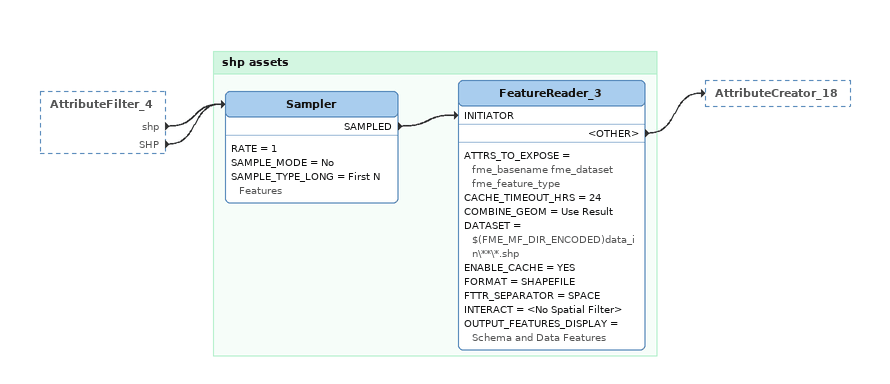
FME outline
AttributeFilter_4 [outside]
    shp -> Sampler
    SHP -> Sampler

Bookmark: shp assets
Sampler
    RATE = 1
    SAMPLE_MODE = No
    SAMPLE_TYPE_LONG = First N Features
    SAMPLED -> FeatureReader_3 [INITIATOR]
FeatureReader_3
    ATTRS_TO_EXPOSE = fme_basename fme_dataset fme_feature_type
    CACHE_TIMEOUT_HRS = 24
    COMBINE_GEOM = Use Result
    DATASET = $(FME_MF_DIR_ENCODED)data_in\**\*.shp
    ENABLE_CACHE = YES
    FORMAT = SHAPEFILE
    FTTR_SEPARATOR = SPACE
    INTERACT = <No Spatial Filter>
    OUTPUT_FEATURES_DISPLAY = Schema and Data Features
    <OTHER> -> AttributeCreator_18
